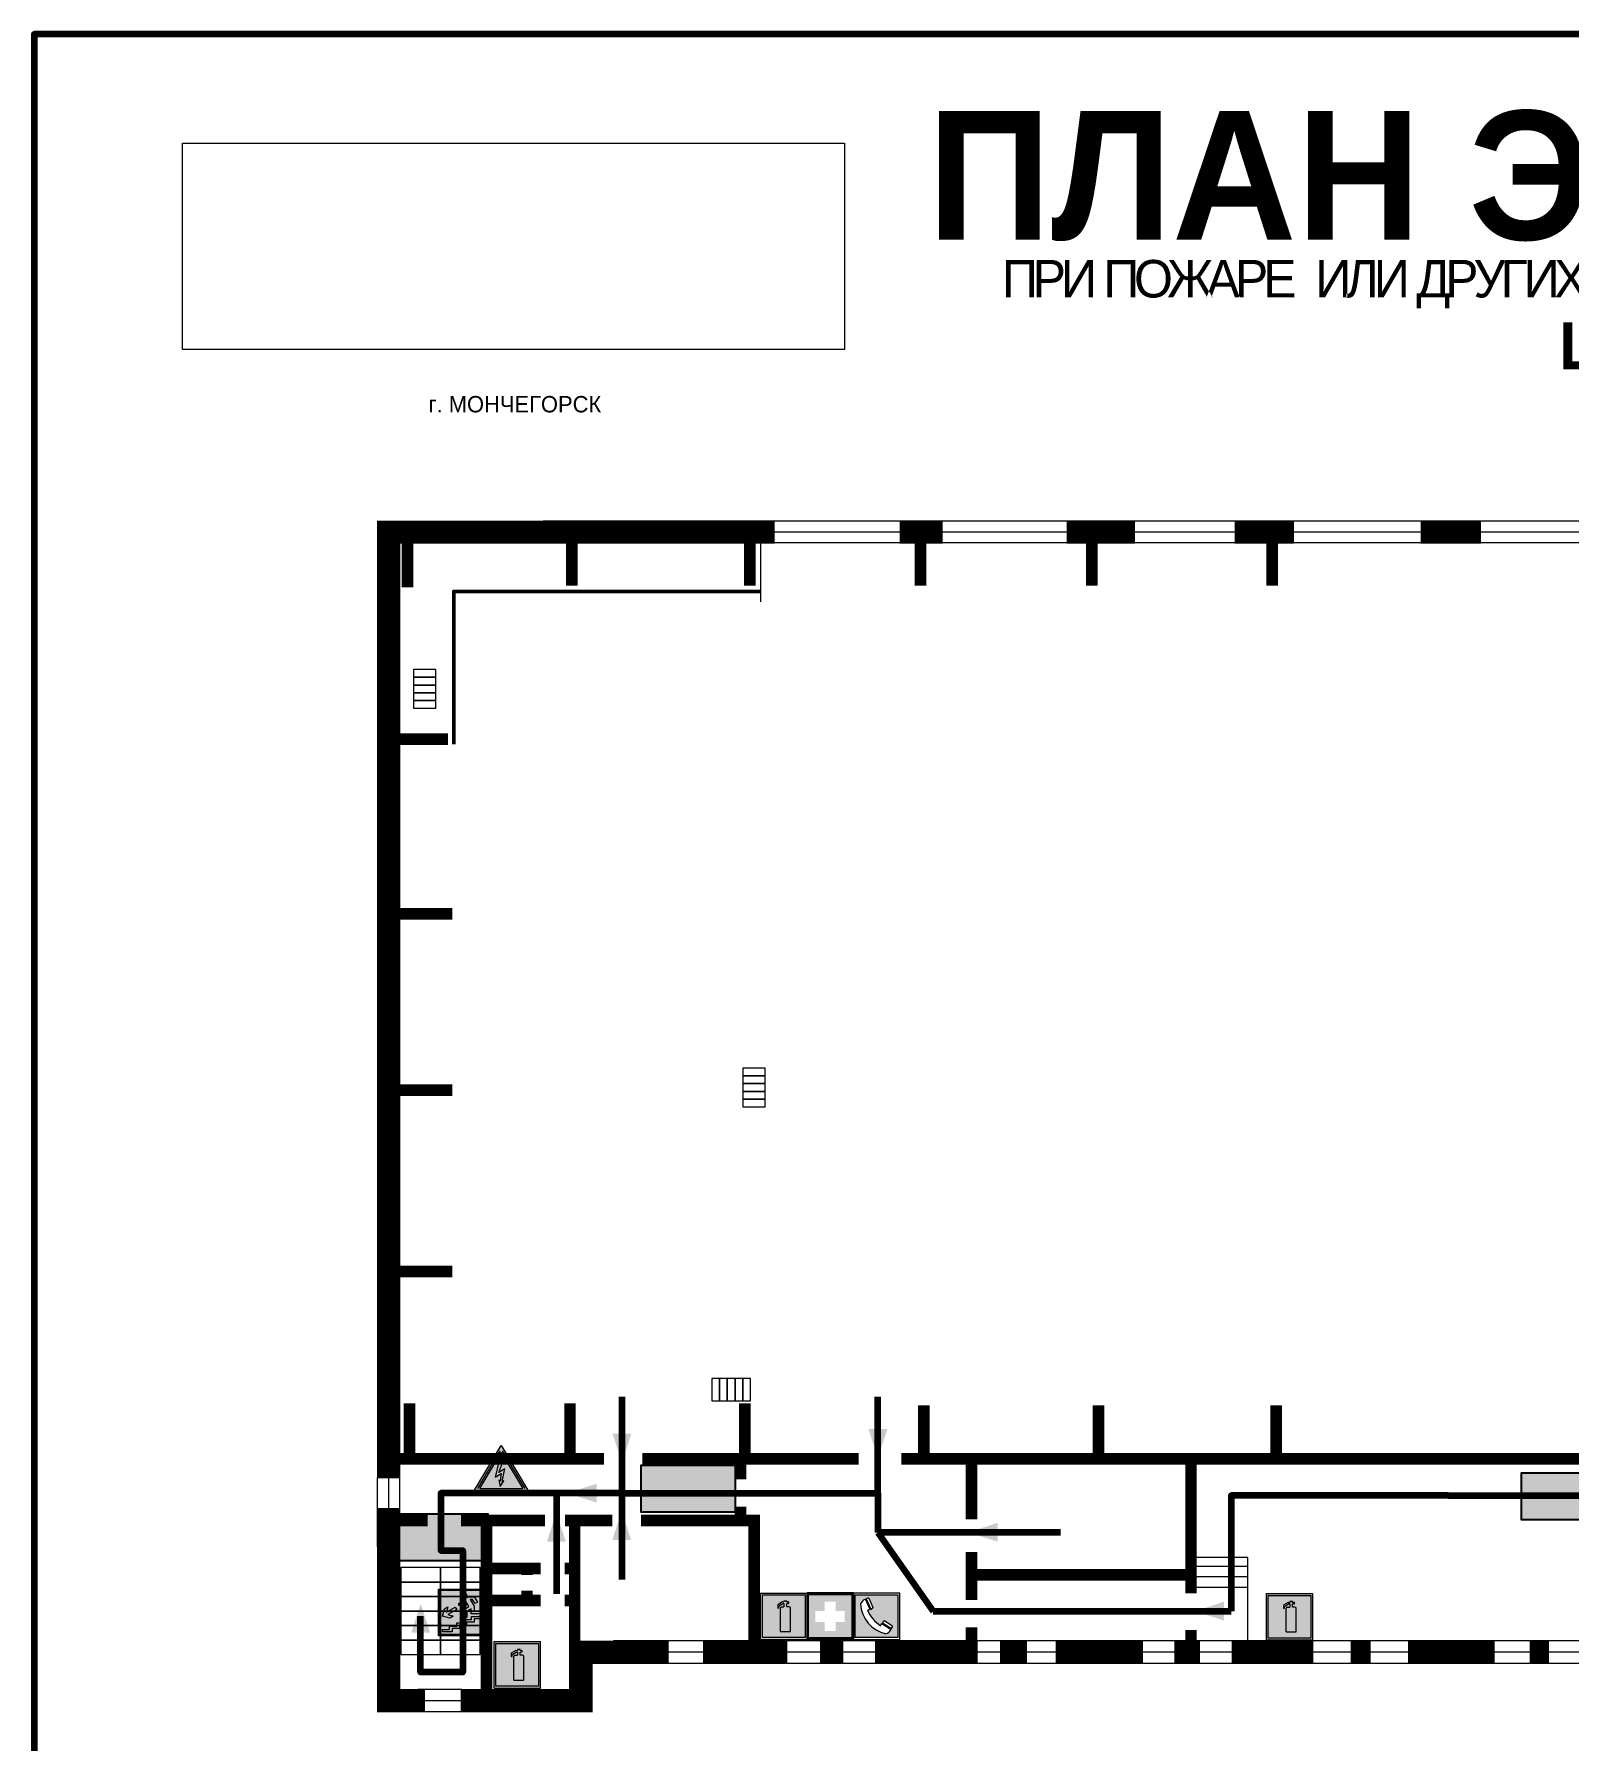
# Model space of a CAD drawing. Header units: millimetres. Extents: x 13114 to 67229, y 22859 to 38520.
# Drawn here: x 28162.5 to 28424.7, y 25959.6 to 26251.1 of the extents above; entities that cross this region are included whole.
import ezdxf

# ---------------------------------------------------------------- set-up
doc = ezdxf.new("R2010")
doc.units = ezdxf.units.MM
doc.layers.add('План_Штампы', color=7, linetype='Continuous')
doc.styles.add('обычный', font='arial.ttf')
picture_1 = doc.add_image_def('image1.jpg', size_in_pixel=(337, 105))

# ---------------------------------------------------------------- blocks, each defined once
blk = doc.blocks.new('A$C32E8229D')
at = {"true_color": 0xffffff}
blk.add_hatch(color=7, dxfattribs=at).paths.add_polyline_path([(0, 0), (0, -8), (16, -8), (16, 0)])
h = blk.add_hatch(color=126)
h.paths.add_polyline_path([(0.2, -0.2), (15.8, -0.2), (15.8, -7.8), (0.2, -7.8)])
h.paths.add_polyline_path([(13.49, -2.05), (12.08, -2.05), (11.37, -2.63, 0.162397), (11.29, -2.84), (11.29, -3.63), (10.35, -3.63), (10.35, -4.05), (11.68, -4.05), (11.68, -3.48), (12.26, -4.28), (11.29, -5.1), (11.29, -6.78), (11.85, -6.78), (11.85, -5.44), (12.8, -4.64), (12.8, -5.94), (14.46, -5.94), (14.46, -5.39), (13.45, -5.39), (13.45, -3.97), (12.46, -2.59), (13.15, -2.59), (13.69, -3.34), (14.18, -3)], flags=16)
h.paths.add_polyline_path([(10.74, -1.82, 1), (11.8, -1.82, 1)], flags=16)
h.paths.add_polyline_path([(9.39, -3.59), (5.99, -3.59), (6.56, -3.03), (5.91, -3.03), (5.1, -3.83), (5.91, -4.64), (6.56, -4.64), (5.99, -4.09), (9.39, -4.09)], flags=16)
h.paths.add_polyline_path([(4.29, -1.08), (1.72, -1.08), (1.72, -6.6), (4.29, -6.6)], flags=16)
at = {"color": 126}
blk.add_lwpolyline([(16, -8), (0, -8), (0, 0), (16, 0)], close=True, dxfattribs=at)
blk = doc.blocks.new('A$C3E6D3DDE')
at = {"lineweight": 5}
h = blk.add_hatch(color=40, dxfattribs=at)
h.paths.add_polyline_path([(24.1, 1.45), (16.46, -11.35), (31.74, -11.35)])
h.paths.add_polyline_path([(24.09, -0.46), (30.03, -10.41), (18.14, -10.41)], flags=16)
h.paths.add_polyline_path([(24.54, -3.08), (23.41, -6.02), (25.13, -5.01), (24.33, -8.5), (24.82, -8.27), (23.79, -9.86), (23.4, -8.04), (23.8, -8.43), (24.04, -6.29), (22.39, -7.25), (23.44, -3.08)], flags=0)
h = blk.add_hatch(color=256, dxfattribs=at)
h.paths.add_polyline_path([(24.37, 0.03, 0.567511), (23.82, 0.03), (17.59, -10.4, 0.582454), (17.86, -10.88), (30.32, -10.88, 0.582149), (30.6, -10.4)])
h.paths.add_polyline_path([(24.09, -0.46), (18.14, -10.41), (30.03, -10.41)], flags=16)
h.paths.add_polyline_path([(24.54, -3.08), (23.41, -6.02), (25.13, -5.01), (24.33, -8.5), (24.82, -8.27), (23.79, -9.86), (23.4, -8.04), (23.8, -8.43), (24.04, -6.29), (22.39, -7.25), (23.44, -3.08)], flags=0)
h = blk.add_hatch(color=40, dxfattribs=at)
h.paths.add_polyline_path([(24.09, -0.46), (18.14, -10.41), (30.03, -10.41)])
h.paths.add_polyline_path([(24.82, -8.27), (23.79, -9.86), (23.4, -8.04), (23.8, -8.43), (24.04, -6.29), (22.39, -7.25), (23.44, -3.08), (24.54, -3.08), (23.41, -6.02), (25.13, -5.01), (24.33, -8.5)], flags=16)
at = {"color": 40, "lineweight": 5}
for p, q in [((16.46, -11.35), (24.1, 1.45)), ((24.1, 1.45), (31.74, -11.35))]:
    blk.add_line(p, q, dxfattribs=at)
at = {"lineweight": 5}
for p, q in [((17.59, -10.4), (23.82, 0.03)), ((24.37, 0.03), (30.6, -10.4)), ((18.14, -10.41), (24.09, -0.46)), ((23.44, -3.08), (22.39, -7.25)), ((23.41, -6.02), (24.54, -3.08)), ((24.54, -3.08), (23.44, -3.08)), ((24.09, -0.46), (30.03, -10.41)), ((22.39, -7.25), (24.04, -6.29)), ((23.8, -8.43), (23.4, -8.04)), ((23.4, -8.04), (23.79, -9.86)), ((25.13, -5.01), (23.41, -6.02)), ((23.79, -9.86), (24.82, -8.27)), ((24.04, -6.29), (23.8, -8.43)), ((24.33, -8.5), (25.13, -5.01)), ((24.82, -8.27), (24.33, -8.5)), ((17.86, -10.88), (30.32, -10.88)), ((18.14, -10.41), (30.03, -10.41))]:
    blk.add_line(p, q, dxfattribs=at)
at = {"color": 50, "lineweight": 5}
blk.add_line((31.74, -11.35), (16.46, -11.35), dxfattribs=at)
blk = doc.blocks.new('A$C3AD82952')
at = {"true_color": 0xf5f5ff}
h = blk.add_hatch(color=7, dxfattribs=at)
h.dxf.hatch_style = 1
h.paths.add_polyline_path([(8.21, 8.73, 0.414214), (7.89, 9.05), (7.22, 9.05), (7.22, 9.92), (7.59, 9.92, 1), (7.57, 10.36), (7.22, 10.36), (7.22, 10.6), (6.43, 10.6), (6.43, 10.36), (6.01, 10.36), (4.74, 9.59), (4.74, 8.69), (4.98, 8.73), (4.98, 9.26), (6.12, 9.91), (6.43, 9.91), (6.43, 9.05), (5.76, 9.05, 0.414214), (5.44, 8.73), (5.44, 2.2), (8.21, 2.2)], flags=0)
h.paths.add_polyline_path([(12.8, 12.8), (0, 12.8), (0, 0), (12.8, 0)])
h.paths.add_polyline_path([(0.51, 12.29), (12.29, 12.29), (12.29, 0.51), (0.51, 0.51)], flags=16)
h.paths.add_polyline_path([(4.74, 9.59), (6.01, 10.36), (6.43, 10.36), (6.43, 10.6), (7.22, 10.6), (7.22, 10.36), (7.59, 10.36, -0.94586), (7.59, 9.92), (7.22, 9.92), (7.22, 9.05), (7.89, 9.05, -0.414214), (8.21, 8.73), (8.21, 2.2), (5.44, 2.2), (5.44, 8.73, -0.414214), (5.76, 9.05), (6.43, 9.05), (6.43, 9.91), (6.12, 9.91), (4.98, 9.26), (4.98, 8.73), (4.74, 8.69)], flags=0)
h = blk.add_hatch(color=242)
h.dxf.hatch_style = 1
h.paths.add_polyline_path([(12.29, 12.29), (0.51, 12.29), (0.51, 0.51), (12.29, 0.51)])
h.paths.add_polyline_path([(4.74, 8.69), (4.74, 9.59), (6.01, 10.36), (6.43, 10.36), (6.43, 10.6), (7.22, 10.6), (7.22, 10.36), (7.59, 10.36, -0.94586), (7.59, 9.92), (7.22, 9.92), (7.22, 9.05), (7.89, 9.05, -0.414214), (8.21, 8.73), (8.21, 2.2), (5.44, 2.2), (5.44, 8.73, -0.414214), (5.76, 9.05), (6.43, 9.05), (6.43, 9.91), (6.12, 9.91), (4.98, 9.26), (4.98, 8.73)], flags=16)
h = blk.add_hatch(color=7, dxfattribs=at)
h.dxf.hatch_style = 1
h.paths.add_polyline_path([(8.21, 8.73, 0.414214), (7.89, 9.05), (7.22, 9.05), (7.22, 9.92), (7.59, 9.92, 1), (7.57, 10.36), (7.22, 10.36), (7.22, 10.6), (6.43, 10.6), (6.43, 10.36), (6.01, 10.36), (4.74, 9.59), (4.74, 8.69), (4.98, 8.73), (4.98, 9.26), (6.12, 9.91), (6.43, 9.91), (6.43, 9.05), (5.76, 9.05, 0.414214), (5.44, 8.73), (5.44, 2.2), (8.21, 2.2)])
at = {"color": 242, "lineweight": 5}
for p, q in [((0, 0), (0, 12.8)), ((0, 12.8), (12.8, 12.8)), ((6.01, 10.36), (4.74, 9.59)), ((4.74, 9.59), (4.74, 8.69)), ((4.98, 9.26), (6.12, 9.91)), ((6.01, 10.36), (6.43, 10.36)), ((6.12, 9.91), (6.43, 9.91)), ((7.22, 10.6), (6.43, 10.6)), ((6.43, 10.6), (6.43, 10.36)), ((6.43, 9.91), (6.43, 9.05)), ((7.22, 10.36), (7.22, 10.6)), ((7.59, 10.36), (7.22, 10.36)), ((7.22, 9.05), (7.22, 9.92)), ((7.59, 9.92), (7.22, 9.92)), ((12.8, 0), (12.8, 12.8)), ((4.74, 8.69), (4.98, 8.73)), ((4.98, 8.73), (4.98, 9.26)), ((5.44, 2.2), (5.44, 8.73)), ((5.76, 9.05), (6.43, 9.05)), ((7.89, 9.05), (7.22, 9.05)), ((8.21, 2.2), (8.21, 8.73)), ((0, 0), (12.8, 0)), ((5.44, 2.2), (8.21, 2.2))]:
    blk.add_line(p, q, dxfattribs=at)
blk.add_lwpolyline([(0.51, 12.29), (12.29, 12.29), (12.29, 0.51), (0.51, 0.51)], close=True, dxfattribs=at)
for centre, radius, start, end in [((7.58, 10.14), 0.223, 273.1875, 86.8125), ((5.76, 8.73), 0.32, 90, 180), ((7.89, 8.73), 0.32, 0, 90)]:
    blk.add_arc(centre, radius, start, end, dxfattribs=at)
blk = doc.blocks.new('A$C18900ED3')
h = blk.add_hatch(color=126)
h.paths.add_polyline_path([(-0.18, -0.18), (-7.02, -0.18), (-7.02, -7.02), (-0.18, -7.02)])
h.paths.add_polyline_path([(-5.89, -4.46), (-5.89, -2.77), (-4.46, -2.77), (-4.46, -1.31), (-2.77, -1.31), (-2.77, -2.77), (-1.33, -2.77), (-1.33, -4.46), (-2.77, -4.46), (-2.77, -5.89), (-4.46, -5.89), (-4.46, -4.46)], flags=16)
at = {"color": 126}
for p, q in [((-7.2, 0), (-7.2, -7.2)), ((0, 0), (-7.2, 0)), ((0, -7.2), (0, 0)), ((-7.02, -7.02), (-7.02, -0.18)), ((-7.02, -0.18), (-0.18, -0.18)), ((-0.18, -0.18), (-0.18, -7.02)), ((-7.2, -7.2), (0, -7.2)), ((-0.18, -7.02), (-7.02, -7.02))]:
    blk.add_line(p, q, dxfattribs=at)
blk = doc.blocks.new('A$C456E1F9C')
at = {"lineweight": 5}
h = blk.add_hatch(color=242, dxfattribs=at)
h.paths.add_polyline_path([(0.51, -1.47), (0.51, -13.26), (12.29, -13.26), (12.29, -1.47)])
h.paths.add_polyline_path([(5.42, -4.95, -0.254479), (4.78, -5.4), (3.52, -2.53, -0.209735), (4.23, -2.4)], flags=16)
h.paths.add_polyline_path([(8.53, -8.6), (10.87, -10.17), (10.54, -10.76), (8.03, -9.13, -0.192251)], flags=16)
h.paths.add_polyline_path([(4.61, -5.49, 0.005518), (3.87, -5.72, 0.128647), (7.49, -10.01, 0.00809), (7.83, -9.33), (10.47, -10.97, -0.16736), (8.99, -12.25, -0.327862), (1.95, -3.95, -0.166952), (3.36, -2.62)], flags=16)
at = {"color": 242, "lineweight": 5}
for p, q in [((0, -13.77), (0, -0.97)), ((12.8, -0.97), (0, -0.97)), ((4.61, -5.49), (3.36, -2.62)), ((3.52, -2.53), (4.78, -5.4)), ((4.23, -2.4), (5.42, -4.95)), ((12.8, -13.77), (12.8, -0.97)), ((7.83, -9.33), (10.47, -10.97)), ((8.03, -9.13), (10.54, -10.76)), ((10.81, -10.12), (8.53, -8.6)), ((0, -13.77), (12.8, -13.77)), ((10.54, -10.76), (10.8, -10.3)), ((10.8, -10.3), (10.81, -10.12))]:
    blk.add_line(p, q, dxfattribs=at)
blk.add_lwpolyline([(0.51, -1.47), (12.29, -1.47), (12.29, -13.26), (0.51, -13.26)], close=True, dxfattribs=at)
for centre, radius, start, end in [((4.59, -5.34), 2.99, 114.2845, 152.1974), ((11.12, -3.31), 9.19, 183.9915, 256.6009), ((4.02, -3.27), 0.891, 76.3284, 123.7092), ((14.98, -39.1), 35.17, 107.1487, 108.4135), ((13.86, -0.94), 11.08, 205.5536, 234.8762), ((4.68, -4.59), 0.824, 276.9621, 334.0723), ((-13.31, 0.8), 23.44, 332.5487, 334.4027), ((8.94, -9.5), 0.989, 114.4092, 157.9388), ((7.87, -9.46), 3, 291.9291, 329.9329)]:
    blk.add_arc(centre, radius, start, end, dxfattribs=at)
blk = doc.blocks.new('A$C7B4425F7')
at = {"true_color": 0xffffff}
blk.add_hatch(color=7, dxfattribs=at).paths.add_polyline_path([(0, 0), (-16, 0), (-16, -8), (0, -8)])
h = blk.add_hatch(color=126)
h.paths.add_polyline_path([(-0.2, -0.2), (-15.8, -0.2), (-15.8, -7.8), (-0.2, -7.8)])
h.paths.add_polyline_path([(-11.76, -2.03), (-11.76, -3.66), (-11.17, -3.66, -0.568275), (-11.17, -6.18), (-12.58, -6.18), (-12.58, -2.03)], flags=16)
h.paths.add_polyline_path([(-13.33, -4.12, -0.495768), (-13.59, -6.18), (-15.03, -6.18), (-15.03, -2.03), (-13.59, -2.03, -0.487973)], flags=16)
h.paths.add_polyline_path([(-10.25, -2.03), (-9.48, -2.03), (-9.48, -6.18), (-10.25, -6.18)], flags=16)
h.paths.add_polyline_path([(-13.84, -3.69), (-14.24, -3.69), (-14.24, -3.03), (-13.9, -3.03, -0.692621)], flags=0)
h.paths.add_polyline_path([(-9.15, -2.03), (-8.4, -2.03), (-8.04, -3.07), (-7.68, -2.03), (-6.93, -2.03), (-7.64, -4.1), (-6.93, -6.18), (-7.68, -6.18), (-8.04, -5.14), (-8.4, -6.18), (-9.15, -6.18), (-8.44, -4.1)], flags=16)
h.paths.add_polyline_path([(-11.76, -4.46), (-11.42, -4.46, -0.692621), (-11.36, -5.12), (-11.76, -5.12)], flags=0)
h.paths.add_polyline_path([(-13.9, -5.2), (-14.24, -5.2), (-14.24, -4.55), (-13.84, -4.55, -0.708038)], flags=0)
edge = h.paths.add_edge_path(flags=16)
edge.add_ellipse((-5.51, -4.08), major_axis=(0, 2.05), ratio=0.586184, start_angle=0, end_angle=360)
edge = h.paths.add_edge_path(flags=0)
edge.add_ellipse((-5.51, -4.08), major_axis=(0, 1.14), ratio=0.454828, start_angle=0, end_angle=360)
h.paths.add_polyline_path([(-4.13, -4.96, 0.377264), (-3.48, -4.52, 0.0555), (-3.16, -2.03), (-1.66, -2.03), (-1.66, -4.96), (-0.96, -4.96), (-0.96, -7.01), (-1.75, -7.01), (-1.75, -6.18), (-3.3, -6.18), (-3.3, -7.02), (-4.13, -7.02)], flags=16)
h.paths.add_polyline_path([(-2.73, -2.91), (-2.28, -2.91), (-2.28, -4.96), (-3.05, -4.96, 0.079136)], flags=0)
at = {"color": 126}
blk.add_lwpolyline([(-16, -8), (0, -8), (0, 0), (-16, 0)], close=True, dxfattribs=at)
blk = doc.blocks.new('вниз 3')
at = {"lineweight": 0, "true_color": 0xffffff}
h = blk.add_hatch(color=7, dxfattribs=at)
h.dxf.hatch_style = 1
h.paths.add_polyline_path([(40997.5, -4475.69), (40997.25, -4475.28), (40995.76, -4476.15), (40995.97, -4475.23), (40995.39, -4475.56), (40995.05, -4476.83), (40996.33, -4477.17), (40996.91, -4476.83), (40996, -4476.55)], flags=0)
h.paths.add_polyline_path([(40999.81, -4473.95), (41000.22, -4473.95), (41000.64, -4474.67), (41001.03, -4474.43), (41000.46, -4473.49), (41000.42, -4473.49), (40999.43, -4473.49), (40998.68, -4473.92), (40998.68, -4474.57), (40997.88, -4474.57), (40997.88, -4475), (40999.14, -4475), (40999.14, -4474.43), (40999.14, -4474.38), (40999.59, -4475.15), (40998.72, -4475.67), (40998.72, -4477.06), (40999.24, -4477.06), (40999.24, -4475.96), (40999.95, -4475.56), (40999.95, -4476.43), (41001.61, -4476.43), (41001.61, -4475.88), (41000.47, -4475.88), (41000.47, -4475.12)], flags=0)
h.paths.add_polyline_path([(40999.2, -4473.24, 1), (40998.35, -4473.24, 1)], flags=0)
h.paths.add_polyline_path([(41000.46, -4477.26), (41001.69, -4477.26), (41001.69, -4476.84), (41000.03, -4476.84), (41000.03, -4477.39), (40998.78, -4477.39), (40998.78, -4477.95), (40997.53, -4477.95), (40997.53, -4478.5), (40996.29, -4478.5), (40996.29, -4479.06), (40995.05, -4479.06), (40995.05, -4479.48), (40995.29, -4479.48), (40996.72, -4479.48), (40996.72, -4478.92), (40997.97, -4478.92), (40997.97, -4478.36), (40999.2, -4478.36), (40999.2, -4477.81), (41000.46, -4477.81)], flags=0)
h.paths.add_polyline_path([(41002.37, -4472.17), (40994.37, -4472.17), (40994.37, -4480.17), (41002.37, -4480.17)])
h.paths.add_polyline_path([(41002.16, -4479.96), (40994.57, -4479.96), (40994.57, -4472.37), (41002.16, -4472.37)], flags=16)
h.paths.add_polyline_path([(41001.61, -4475.88), (41001.61, -4476.43), (40999.95, -4476.43), (40999.95, -4475.56), (40999.24, -4475.96), (40999.24, -4477.06), (40998.72, -4477.06), (40998.72, -4475.67), (40999.59, -4475.15), (40999.14, -4474.38), (40999.14, -4474.43), (40999.14, -4475), (40997.88, -4475), (40997.88, -4474.57), (40998.68, -4474.57), (40998.68, -4473.92), (40999.43, -4473.49), (41000.42, -4473.49), (41000.46, -4473.49), (41001.03, -4474.43), (41000.64, -4474.67), (41000.22, -4473.95), (40999.81, -4473.95), (41000.47, -4475.12), (41000.47, -4475.88)], flags=0)
h.paths.add_polyline_path([(41001.69, -4476.84), (41001.69, -4477.26), (41000.46, -4477.26), (41000.46, -4477.81), (40999.2, -4477.81), (40999.2, -4478.36), (40997.97, -4478.36), (40997.97, -4478.92), (40996.72, -4478.92), (40996.72, -4479.48), (40995.05, -4479.48), (40995.05, -4479.06), (40996.29, -4479.06), (40996.29, -4478.5), (40997.53, -4478.5), (40997.53, -4477.95), (40998.78, -4477.95), (40998.78, -4477.39), (41000.03, -4477.39), (41000.03, -4476.84)], flags=0)
h.paths.add_polyline_path([(40998.35, -4473.24, -1), (40999.2, -4473.24, -1)], flags=0)
h.paths.add_polyline_path([(40997.5, -4475.69), (40996, -4476.55), (40996.91, -4476.83), (40996.33, -4477.17), (40995.05, -4476.83), (40995.39, -4475.56), (40995.97, -4475.23), (40995.76, -4476.15), (40997.25, -4475.28)], flags=0)
at = {"lineweight": 0}
h = blk.add_hatch(color=126, dxfattribs=at)
h.dxf.hatch_style = 1
h.paths.add_polyline_path([(41002.16, -4472.37), (40994.57, -4472.37), (40994.57, -4479.96), (41002.16, -4479.96)])
h.paths.add_polyline_path([(40995.97, -4475.23), (40995.76, -4476.15), (40997.25, -4475.28), (40997.5, -4475.69), (40996, -4476.55), (40996.91, -4476.83), (40996.33, -4477.17), (40995.05, -4476.83), (40995.39, -4475.56)], flags=16)
h.paths.add_polyline_path([(40997.88, -4474.57), (40998.68, -4474.57), (40998.68, -4473.92), (40999.43, -4473.49), (41000.42, -4473.49), (41000.46, -4473.49), (41001.03, -4474.43), (41000.64, -4474.67), (41000.22, -4473.95), (40999.81, -4473.95), (41000.47, -4475.12), (41000.47, -4475.88), (41001.61, -4475.88), (41001.61, -4476.43), (40999.95, -4476.43), (40999.95, -4475.56), (40999.24, -4475.96), (40999.24, -4477.06), (40998.72, -4477.06), (40998.72, -4475.67), (40999.59, -4475.15), (40999.14, -4474.38), (40999.14, -4474.43), (40999.14, -4475), (40997.88, -4475)], flags=16)
h.paths.add_polyline_path([(40998.35, -4473.24, -1), (40999.2, -4473.24, -1)], flags=16)
h.paths.add_polyline_path([(40997.53, -4477.95), (40998.78, -4477.95), (40998.78, -4477.39), (41000.03, -4477.39), (41000.03, -4476.84), (41001.69, -4476.84), (41001.69, -4477.26), (41000.46, -4477.26), (41000.46, -4477.81), (40999.2, -4477.81), (40999.2, -4478.36), (40997.97, -4478.36), (40997.97, -4478.92), (40996.72, -4478.92), (40996.72, -4479.48), (40995.05, -4479.48), (40995.05, -4479.06), (40996.29, -4479.06), (40996.29, -4478.5), (40997.53, -4478.5)], flags=16)
at = {"lineweight": 0, "true_color": 0xffffff}
h = blk.add_hatch(color=7, dxfattribs=at)
h.dxf.hatch_style = 1
h.paths.add_polyline_path([(40999.2, -4473.24, 1), (40998.35, -4473.24, 1)])
h.paths.add_polyline_path([(40999.81, -4473.95), (41000.22, -4473.95), (41000.64, -4474.67), (41001.03, -4474.43), (41000.46, -4473.49), (41000.42, -4473.49), (40999.43, -4473.49), (40998.68, -4473.92), (40998.68, -4474.57), (40997.88, -4474.57), (40997.88, -4475), (40999.14, -4475), (40999.14, -4474.43), (40999.14, -4474.38), (40999.59, -4475.15), (40998.72, -4475.67), (40998.72, -4477.06), (40999.24, -4477.06), (40999.24, -4475.96), (40999.95, -4475.56), (40999.95, -4476.43), (41001.61, -4476.43), (41001.61, -4475.88), (41000.47, -4475.88), (41000.47, -4475.12)])
h.paths.add_polyline_path([(40999.2, -4477.81), (41000.46, -4477.81), (41000.46, -4477.26), (41001.69, -4477.26), (41001.69, -4476.84), (41000.03, -4476.84), (41000.03, -4477.39), (40998.78, -4477.39), (40998.78, -4477.95), (40997.53, -4477.95), (40997.53, -4478.5), (40996.29, -4478.5), (40996.29, -4479.06), (40995.05, -4479.06), (40995.05, -4479.48), (40995.29, -4479.48), (40996.72, -4479.48), (40996.72, -4478.92), (40997.97, -4478.92), (40997.97, -4478.36), (40999.2, -4478.36)])
h.paths.add_polyline_path([(40997.5, -4475.69), (40997.25, -4475.28), (40995.76, -4476.15), (40995.97, -4475.23), (40995.39, -4475.56), (40995.05, -4476.83), (40996.33, -4477.17), (40996.91, -4476.83), (40996, -4476.55)])
at = {"color": 126, "lineweight": 0}
for points in [[(40994.37, -4472.17), (41002.37, -4472.17), (41002.37, -4480.17), (40994.37, -4480.17)], [(40994.57, -4472.37), (41002.16, -4472.37), (41002.16, -4479.96), (40994.57, -4479.96)]]:
    blk.add_lwpolyline(points, close=True, dxfattribs=at)
for points in [[(40999.14, -4474.43), (40999.14, -4475), (40997.88, -4475), (40997.88, -4474.57), (40998.68, -4474.57), (40998.68, -4473.92), (40999.43, -4473.49), (41000.42, -4473.49), (41000.46, -4473.49), (41001.03, -4474.43), (41000.64, -4474.67), (41000.22, -4473.95), (40999.81, -4473.95), (41000.47, -4475.12), (41000.47, -4475.88), (41001.61, -4475.88), (41001.61, -4476.43), (40999.95, -4476.43), (40999.95, -4475.56), (40999.24, -4475.96), (40999.24, -4477.06), (40998.72, -4477.06), (40998.72, -4475.67), (40999.59, -4475.15), (40999.14, -4474.38), (40999.14, -4474.43)], [(40995.05, -4476.83), (40995.39, -4475.56), (40995.97, -4475.23), (40995.76, -4476.15), (40997.25, -4475.28), (40997.5, -4475.69), (40996, -4476.55), (40996.91, -4476.83), (40996.33, -4477.17), (40995.05, -4476.83)], [(40995.29, -4479.48), (40995.05, -4479.48), (40995.05, -4479.06), (40996.29, -4479.06), (40996.29, -4478.5), (40997.53, -4478.5), (40997.53, -4477.95), (40998.78, -4477.95), (40998.78, -4477.39), (41000.03, -4477.39), (41000.03, -4476.84), (41001.69, -4476.84), (41001.69, -4477.26), (41000.46, -4477.26), (41000.46, -4477.81), (40999.2, -4477.81), (40999.2, -4478.36), (40997.97, -4478.36), (40997.97, -4478.92), (40996.72, -4478.92), (40996.72, -4479.48), (40995.05, -4479.48)]]:
    blk.add_lwpolyline(points, dxfattribs=at)
blk.add_circle((40998.77, -4473.24), 0.426, dxfattribs=at)

msp = doc.modelspace()

# ---------------------------------------------------------------- linework, layer by layer
at = {"color": 6, "lineweight": 100}
msp.add_lwpolyline([(28162.5, 25856.11), (28762.5, 25856.11), (28762.5, 26251.11), (28162.5, 26251.11)], close=True, dxfattribs=at)
at = {"lineweight": 0}
for points, const_width in [([(28289.02, 26166.05), (28223.07, 26166.05), (28223.07, 26004.41)], 3.96), ([(28226.28, 26156.62), (28226.28, 26165.73)], 1.98), ([(28254.37, 26156.93), (28254.37, 26166.05)], 1.98), ([(28284.79, 26156.93), (28284.79, 26166.05)], 1.98), ([(28317.75, 26166.05), (28310.4, 26166.05)], 3.96), ([(28313.95, 26156.93), (28313.95, 26166.05)], 1.98), ([(28350.61, 26166.05), (28338.89, 26166.05)], 3.96), ([(28343.23, 26156.93), (28343.23, 26166.05)], 1.98), ([(28377.73, 26166.05), (28367.62, 26166.05)], 3.96), ([(28374.04, 26156.93), (28374.04, 26166.05)], 1.98), ([(28409.69, 26166.05), (28399.37, 26166.05)], 3.96), ([(28233.19, 26130.71), (28224.07, 26130.71)], 1.98), ([(28233.94, 26100.85), (28224.83, 26100.85)], 1.98), ([(28233.94, 26070.74), (28224.83, 26070.74)], 1.98), ([(28233.94, 26039.75), (28224.83, 26039.75)], 1.98), ([(28226.64, 26008.15), (28226.64, 26017.27)], 1.98), ([(28254.05, 26008.15), (28254.05, 26017.27)], 1.98), ([(28283.93, 26008.15), (28283.93, 26017.27)], 1.98), ([(28314.49, 26007.77), (28314.49, 26016.89)], 1.98), ([(28344.37, 26007.77), (28344.37, 26016.89)], 1.98), ([(28374.7, 26007.77), (28374.7, 26016.89)], 1.98), ([(28259.88, 26007.77), (28223.67, 26007.77)], 1.98), ([(28303.4, 26007.77), (28266.41, 26007.77)], 1.98), ([(28283.18, 26007.77), (28283.18, 26004.26)], 1.98), ([(28499.87, 26007.77), (28310.64, 26007.77)], 1.98), ([(28322.64, 25997.41), (28322.64, 26007.77)], 1.98), ([(28360.16, 25984.77), (28360.16, 26007.77)], 1.98), ([(28223.07, 25999.37), (28223.07, 25966.45), (28229.3, 25966.45)], 3.96), ([(28283.18, 25997.25), (28283.18, 25999.58)], 1.98), ([(28229.73, 25997.25), (28223.04, 25997.25)], 1.98), ([(28249.8, 25997.25), (28235.41, 25997.25)], 1.98), ([(28239.79, 25997.25), (28239.79, 25967.9)], 1.98), ([(28261.28, 25997.25), (28253.21, 25997.25)], 1.98), ([(28254.85, 25997.25), (28254.85, 25966.86)], 1.98), ([(28285.52, 25974.68), (28285.52, 25997.25), (28266.21, 25997.25)], 1.98), ([(28322.64, 25987.94), (28322.64, 25991.84)], 1.98), ([(28239.79, 25989.05), (28249.02, 25989.05)], 1.98), ([(28246.71, 25989.05), (28246.71, 25987.95)], 1.98), ([(28254.85, 25989.05), (28253.16, 25989.05)], 1.98), ([(28360.16, 25987.94), (28322.64, 25987.94), (28322.64, 25983.68)], 1.98), ([(28246.71, 25983.56), (28246.71, 25985.26)], 1.98), ([(28239.79, 25983.56), (28249.02, 25983.56)], 1.98), ([(28254.85, 25983.56), (28253.16, 25983.56)], 1.98), ([(28322.64, 25978.97), (28322.64, 25975.12)], 1.98), ([(28360.16, 25978.53), (28360.16, 25973.28)], 1.98), ([(28235.38, 25966.45), (28255.96, 25966.45), (28255.96, 25974.72), (28270.94, 25974.72)], 3.96), ([(28276.78, 25974.72), (28291.16, 25974.72)], 3.96), ([(28296.78, 25974.72), (28300.73, 25974.72)], 3.96), ([(28306.16, 25974.72), (28323.69, 25974.72)], 3.96), ([(28327.51, 25974.72), (28332.14, 25974.72)], 3.96), ([(28337.02, 25974.72), (28351.97, 25974.72)], 3.96), ([(28357.33, 25974.72), (28361.71, 25974.72)], 3.96), ([(28367.1, 25974.72), (28381.06, 25974.72)], 3.96), ([(28387.43, 25974.72), (28390.84, 25974.72)], 3.96), ([(28397.25, 25974.72), (28412.05, 25974.72)], 3.96), ([(28418, 25974.72), (28421.32, 25974.72)], 3.96)]:
    msp.add_lwpolyline(points, dxfattribs=dict(at, const_width=const_width))
for points in [[(28710.67, 26167.94), (28249.48, 26167.94)], [(28710.67, 26166.05), (28249.19, 26166.05)], [(28710.37, 26164.22), (28249.71, 26164.22)], [(28286.63, 26164.22), (28286.63, 26154.15)], [(28221.11, 26004.56), (28221.11, 25992.75)], [(28223.07, 26004.41), (28223.07, 25992.6)], [(28224.9, 26004.63), (28224.9, 25992.82)], [(28369.88, 25989.38), (28360, 25989.38)], [(28369.88, 25976.14), (28369.88, 25990.91), (28360.6, 25990.91)], [(28369.88, 25987.59), (28360, 25987.59)], [(28369.88, 25985.81), (28360, 25985.81)], [(28610.76, 25974.72), (28261.29, 25974.72)], [(28610.94, 25976.66), (28261.47, 25976.66)], [(28611.04, 25972.82), (28261.57, 25972.82)], [(28235.38, 25966.45), (28227.84, 25966.45)], [(28235.57, 25968.37), (28228.03, 25968.37)], [(28235.4, 25964.57), (28227.86, 25964.57)]]:
    msp.add_lwpolyline(points, dxfattribs=at)
at = {"lineweight": 50}
msp.add_lwpolyline([(28286.63, 26155.92), (28234.2, 26155.92), (28234.2, 26129.81)], dxfattribs=at)
at = {"lineweight": 0}
for points in [[(28227.34, 26141.26), (28231.14, 26141.26), (28231.14, 26142.59), (28227.34, 26142.59)], [(28227.34, 26139.93), (28231.14, 26139.93), (28231.14, 26141.26), (28227.34, 26141.26)], [(28227.34, 26138.61), (28231.14, 26138.61), (28231.14, 26139.93), (28227.34, 26139.93)], [(28227.34, 26137.28), (28231.14, 26137.28), (28231.14, 26138.61), (28227.34, 26138.61)], [(28227.34, 26135.96), (28231.14, 26135.96), (28231.14, 26137.28), (28227.34, 26137.28)], [(28283.61, 26073.17), (28287.41, 26073.17), (28287.41, 26074.5), (28283.61, 26074.5)], [(28283.61, 26071.85), (28287.41, 26071.85), (28287.41, 26073.17), (28283.61, 26073.17)], [(28283.61, 26070.52), (28287.41, 26070.52), (28287.41, 26071.85), (28283.61, 26071.85)], [(28283.61, 26069.2), (28287.41, 26069.2), (28287.41, 26070.52), (28283.61, 26070.52)], [(28283.61, 26067.87), (28287.41, 26067.87), (28287.41, 26069.2), (28283.61, 26069.2)], [(28279.61, 26017.67), (28279.61, 26021.47), (28278.28, 26021.47), (28278.28, 26017.67)], [(28280.93, 26017.67), (28280.93, 26021.47), (28279.61, 26021.47), (28279.61, 26017.67)], [(28282.26, 26017.67), (28282.26, 26021.47), (28280.93, 26021.47), (28280.93, 26017.67)], [(28283.58, 26017.67), (28283.58, 26021.47), (28282.26, 26021.47), (28282.26, 26017.67)], [(28284.91, 26017.67), (28284.91, 26021.47), (28283.58, 26021.47), (28283.58, 26017.67)], [(28231.94, 25989.2), (28225.14, 25989.2), (28225.14, 25986.72), (28231.94, 25986.72)], [(28238.73, 25989.2), (28231.94, 25989.2), (28231.94, 25986.72), (28238.73, 25986.72)], [(28231.94, 25986.72), (28225.14, 25986.72), (28225.14, 25984.25), (28231.94, 25984.25)], [(28238.73, 25986.72), (28231.94, 25986.72), (28231.94, 25984.25), (28238.73, 25984.25)], [(28231.94, 25984.25), (28225.14, 25984.25), (28225.14, 25981.77), (28231.94, 25981.77)], [(28238.73, 25984.25), (28231.94, 25984.25), (28231.94, 25981.77), (28238.73, 25981.77)], [(28231.94, 25981.77), (28225.14, 25981.77), (28225.14, 25979.3), (28231.94, 25979.3)], [(28238.73, 25981.77), (28231.94, 25981.77), (28231.94, 25979.3), (28238.73, 25979.3)], [(28231.94, 25979.3), (28225.14, 25979.3), (28225.14, 25976.82), (28231.94, 25976.82)], [(28238.73, 25979.3), (28231.94, 25979.3), (28231.94, 25976.82), (28238.73, 25976.82)], [(28231.94, 25976.82), (28225.14, 25976.82), (28225.14, 25974.35), (28231.94, 25974.35)], [(28238.73, 25976.82), (28231.94, 25976.82), (28231.94, 25974.35), (28238.73, 25974.35)]]:
    msp.add_lwpolyline(points, close=True, dxfattribs=at)
at = {"color": 126, "lineweight": 100, "true_color": 0x008754}
for points in [[(28262.93, 26018.37), (28262.93, 26001.89), (28306.63, 26001.89), (28306.63, 26018.37)], [(28404.1, 26001.5), (28501.79, 26001.5), (28501.79, 26018.37)], [(28262.93, 26001.89), (28231.98, 26001.89), (28231.98, 25992.12), (28235.75, 25992.12), (28235.75, 25971.34), (28228.54, 25971.34), (28228.54, 25980.9)], [(28251.74, 26001.89), (28251.74, 25984.68)], [(28262.93, 26001.89), (28262.93, 25987.15)], [(28306.63, 26001.89), (28306.63, 25995.19)], [(28404.1, 26001.5), (28367.02, 26001.5), (28367.02, 25981.73)], [(28337.88, 25995.19), (28306.63, 25995.19)], [(28306.63, 25995.19), (28316.09, 25981.73)], [(28316.09, 25981.73), (28367.02, 25981.73)]]:
    msp.add_lwpolyline(points, dxfattribs=at)
at = {"layer": 'План_Штампы', "color": 126, "true_color": 0x008754}
for points in [[(28305.05, 26012.86), (28308.27, 26012.85), (28306.67, 26007.91)], [(28261.32, 26012.06), (28264.54, 26012.05), (28262.94, 26007.11)], [(28258.61, 26003.52), (28258.6, 26000.3), (28253.66, 26001.9)], [(28253.34, 25993.62), (28250.12, 25993.63), (28251.71, 25998.57)], [(28264.51, 25993.88), (28261.29, 25993.89), (28262.88, 25998.83)], [(28327.11, 25996.83), (28327.1, 25993.61), (28322.16, 25995.2)], [(28230.17, 25978.08), (28226.95, 25978.09), (28228.55, 25983.03)], [(28365.81, 25983.36), (28365.8, 25980.14), (28360.86, 25981.74)]]:
    msp.add_solid(points, dxfattribs=at)

# ---------------------------------------------------------------- block references
for name, p, xscale, yscale, zscale in [('A$C3E6D3DDE', (28227.4, 26009.14), 0.61875, 0.61875, 0.61875), ('A$C3AD82952', (28286.63, 25976.91), 0.61875, 0.61875, 0.61875), ('A$C18900ED3', (28302.47, 25984.83), 1.1, 1.1, 1.1), ('A$C456E1F9C', (28302.47, 25985.43), 0.61875, 0.61875, 0.61875), ('A$C3AD82952', (28373.04, 25976.84), 0.61875, 0.61875, 0.61875), ('A$C3AD82952', (28241.08, 25968.62), 0.61875, 0.61875, 0.61875)]:
    msp.add_blockref(name, p, dxfattribs=dict(xscale=xscale, yscale=yscale, zscale=zscale))
at = {"color": 126, "true_color": 0x008754}
msp.add_blockref('вниз 3', (-12762.8, 30457.7), dxfattribs=at)
at = {"layer": 'План_Штампы', "color": 126, "true_color": 0x008754, "xscale": 1.00238577881904, "yscale": 1.00238577881904, "zscale": 1.00238577881904, "rotation": 359.9978653237144}
for p in [(28266.21, 26006.69), (28416.6, 26005.35)]:
    msp.add_blockref('A$C32E8229D', p, dxfattribs=at)
at = {"layer": 'План_Штампы', "xscale": 0.99, "yscale": 0.99, "zscale": 0.99}
msp.add_blockref('A$C7B4425F7', (28240.07, 25998.32), dxfattribs=at)

# ---------------------------------------------------------------- texts
at = {"lineweight": 0, "style": 'обычный'}
for s, insert, char_height, width, attachment_point in [('{\\fProxima Nova Rg|b1|i0|c204|p2;ПЛАН ЭВАКУАЦИИ}', (28315.14, 26238), 22, 493.8901, 1), ('\\pi-8.4,l8.4,t8.4;{\\fProxima Nova Rg|b0|i0|c204|p2;г. МОНЧЕГОРСК\\H1.1997x; }', (28244.64, 26187.88), 2.8, 126.6484, 5)]:
    msp.add_mtext(s, dxfattribs=dict(at, insert=insert, char_height=char_height, width=width, attachment_point=attachment_point))
at = {"color": 0, "lineweight": 0, "insert": (28465.33, 26212.71), "char_height": 8, "width": 449.2158, "attachment_point": 5, "style": 'обычный'}
msp.add_mtext('{\\fArial Black|b1|i0|c204|p34;\\H2x;\\T0.85;  \\fArial Narrow|b0|i0|c204|p34;\\H0.8x;\\W0.9;\\P\\fProxima Nova Rg|b0|i0|c204|p2;\\H0.5x;\\W1;\\C256;ПРИ ПОЖАРЕ  ИЛИ ДРУГИХ ЧРЕЗВЫЧАЙНЫХ СИТУАЦИЯХ  ИЗ ПОМЕЩЕНИЙ \\fProxima Nova Rg|b1|i0|c204|p2;\\H1.25x;\\P ЦЭО: АЗКС 2 ЭТАЖ}', dxfattribs=at)

# ---------------------------------------------------------------- pictures from other files: only their frames are drawn
at = {"color": 7, "lineweight": 0, "true_color": 0xf5f5ff}
image = msp.add_image(picture_1, insert=(28187.86, 26197.24), size_in_units=(113.11, 35.24), dxfattribs=at)
image.dxf.flags = 7

doc.saveas('drawing.dxf')
